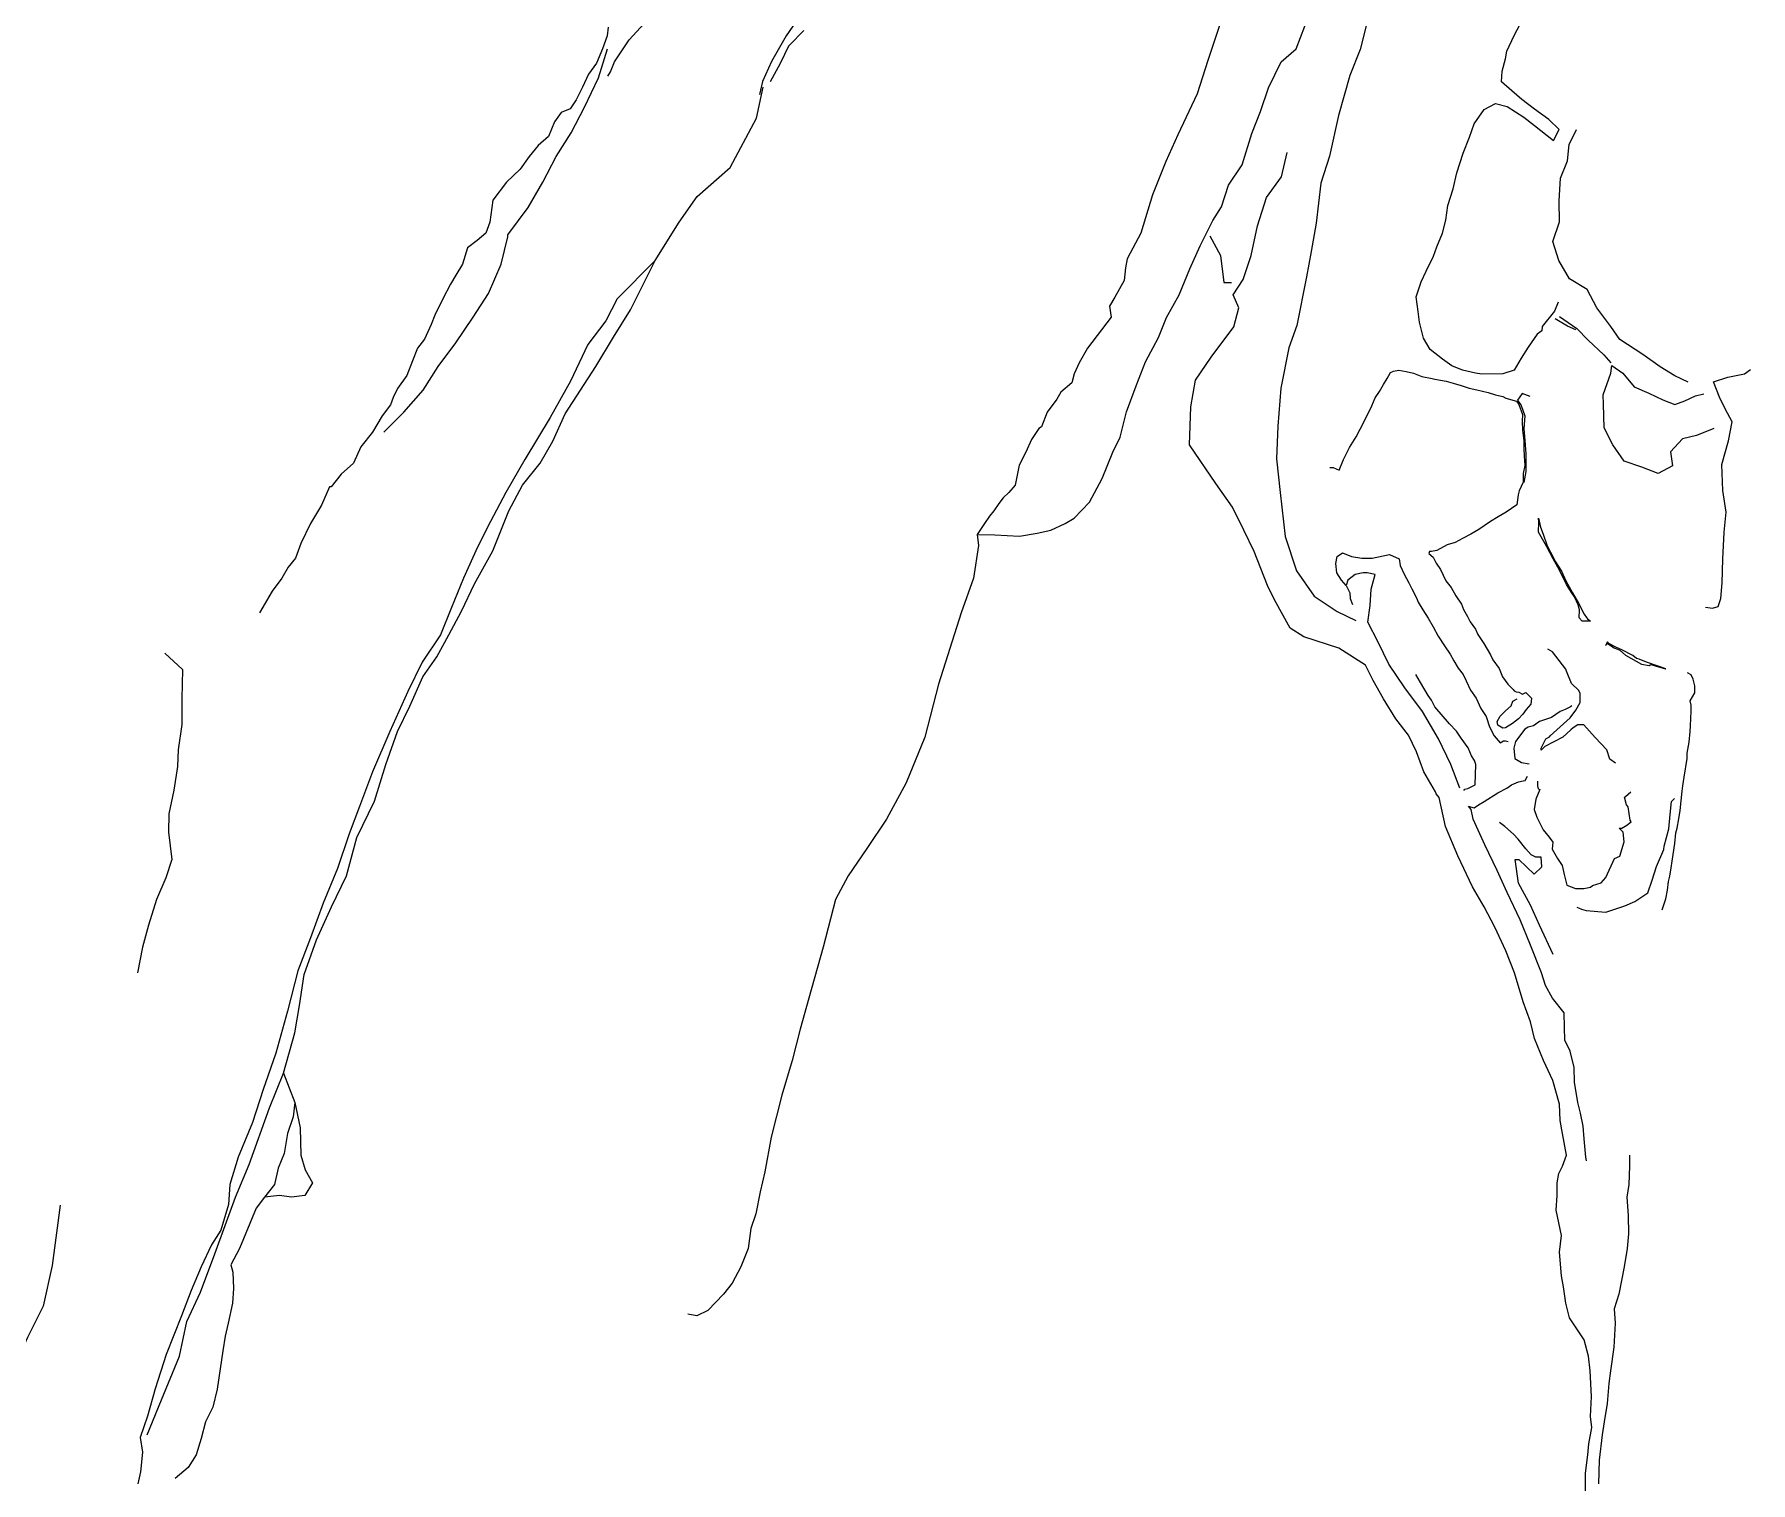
# Model space of a CAD drawing. Extents: x 683321 to 688873, y 7661944 to 7668387.
# Drawn here: x 685874.5 to 686344.2, y 7664236.9 to 7664633.4 of the extents above; entities that cross this region are included whole.
import ezdxf

# ---------------------------------------------------------------- set-up
doc = ezdxf.new("R2010")
doc.units = 0
doc.header["$MEASUREMENT"] = 0
doc.layers.add('01 CRESTA_Line', color=3, linetype='Continuous', lineweight=20)

msp = doc.modelspace()

# ---------------------------------------------------------------- linework, layer by layer
at = {"layer": '01 CRESTA_Line'}
for points in [[(686031.5, 7664635.43, 4053.81), (686031.25, 7664633, 4054.83), (686030, 7664629.5, 4055.6), (686028.31, 7664625.5, 4056.62), (686026.19, 7664622.5, 4058.14), (686024.56, 7664619, 4058.81), (686022.75, 7664615.5, 4059.34), (686021.12, 7664613, 4059.75), (686018.69, 7664612, 4061.16), (686016.87, 7664609.5, 4062.7), (686015.19, 7664605.5, 4062.67), (686012.37, 7664603, 4063.81), (686009.88, 7664600, 4065.25), (686007.44, 7664596.5, 4067.61), (686003.69, 7664593, 4069.02), (686000, 7664588, 4070.62), (685999.12, 7664582, 4068.89), (685998.06, 7664579, 4069.59), (685995.69, 7664577, 4069.97), (685993.06, 7664575, 4070.7), (685991.63, 7664570.5, 4069.84), (685989.88, 7664567.5, 4069.67), (685988.38, 7664565, 4069.76), (685986.25, 7664561, 4070.5), (685984.06, 7664556.5, 4070.48), (685983.12, 7664554, 4069.93), (685981.31, 7664550, 4070.83), (685979.38, 7664547.5, 4070.31), (685978, 7664544, 4069.88), (685976.44, 7664540, 4069.11), (685973.87, 7664536.5, 4069.91), (685972.69, 7664534, 4069.03), (685971.94, 7664532, 4067.08), (685969.69, 7664529, 4066.06), (685967, 7664524.5, 4066.33), (685963.88, 7664520.5, 4066.68), (685961.88, 7664516, 4066.28), (685958.44, 7664513, 4067.36), (685955.69, 7664509.5, 4066.68), (685955.31, 7664509.5, 4066.02), (685953.12, 7664504.5, 4065.61), (685950.06, 7664499.5, 4065.62), (685947.44, 7664494, 4065.17), (685945.94, 7664490, 4065.01), (685944, 7664487.5, 4067.39), (685942.25, 7664484.5, 4067.58), (685939.56, 7664481, 4067.25), (685936.12, 7664475, 4065.63)], [(686031.41, 7664621.94, 4053.87), (686032.16, 7664623.14, 4053.78), (686033.31, 7664625.86, 4053.66), (686037.27, 7664631.95, 4053.29), (686041.42, 7664636.41, 4053)], [(686199.06, 7664636.41, 3997.29), (686195.68, 7664626.26, 3997.29), (686192.75, 7664617.14, 3996.2), (686187.44, 7664605.92, 3995.47), (686184.14, 7664598.65, 3995.36), (686180.5, 7664589.5, 3994.43), (686177.31, 7664579, 3994.62), (686174.44, 7664573.5, 3995.12), (686173.56, 7664572, 3995.25), (686173.12, 7664569.5, 3994.8), (686172.75, 7664566, 3994.11), (686170.19, 7664561.5, 3993.94), (686168.75, 7664559, 3993.72), (686169.25, 7664556, 3993.39), (686162.69, 7664547.5, 3994.34), (686160.44, 7664543.5, 3994.64), (686159.12, 7664540.5, 3994.5), (686158.44, 7664538, 3994.34), (686155.44, 7664535.5, 3995.32), (686154.31, 7664533.5, 3995.31), (686151.69, 7664530, 3994.06), (686150.12, 7664526, 3994.17), (686149.44, 7664525.5, 3995.11), (686147.38, 7664522.5, 3994.98), (686145.88, 7664519, 3995.06), (686144, 7664515.5, 3994.68), (686142.94, 7664510, 3994.35), (686141.19, 7664508, 3994.34), (686139.69, 7664506.5, 3994.38), (686138.44, 7664505, 3994.41), (686137.13, 7664503, 3994.46), (686135.94, 7664501.5, 3994.36), (686134.56, 7664499.5, 3994.49), (686132.56, 7664496.5, 3994.4), (686132.94, 7664493.5, 3994.36), (686131.5, 7664484.5, 3993.67), (686128.13, 7664475, 3992.65), (686121.94, 7664455.5, 3992.52), (686118.19, 7664441, 3992.08), (686113.06, 7664428.5, 3992.38), (686107.69, 7664418.5, 3992.48), (686102.31, 7664410.5, 3992.6), (686097.19, 7664403, 3992.92), (686093.75, 7664396.5, 3993.03), (686090.38, 7664383.5, 3992.89), (686086.44, 7664369.5, 3992.58), (686084.06, 7664361, 3993.53), (686081.87, 7664352.5, 3992.91), (686079.12, 7664343, 3993.36), (686076.19, 7664331.5, 3993.02), (686074.38, 7664322, 3993.04), (686073.12, 7664316.5, 3992.53), (686071.94, 7664310.5, 3992.3), (686070.62, 7664306.5, 3992.89), (686069.88, 7664301, 3992.29), (686067.88, 7664296, 3992.86), (686065.5, 7664291.5, 3992.38), (686063.12, 7664288.5, 3993.09), (686058.81, 7664284, 3992.66), (686055.81, 7664282.5, 3992.77), (686053.31, 7664283, 3991.52)], [(686084.69, 7664639.5, 4053.16), (686080.25, 7664633, 4053.72), (686076.25, 7664626, 4054.1), (686073.75, 7664620.5, 4054.12), (686073, 7664617, 4054.65)], [(686132.56, 7664496.5, 3994.4), (686137.41, 7664496.43, 3992.22), (686144.14, 7664496.04, 3989.38), (686148.95, 7664496.81, 3987.08), (686152.68, 7664497.7, 3985.17), (686156.62, 7664499.49, 3984.46), (686159.08, 7664500.94, 3983.4), (686163.31, 7664505.37, 3982.18), (686166.76, 7664511.86, 3982.1), (686169.63, 7664518.99, 3982.94), (686171.64, 7664523.12, 3982.76), (686173.39, 7664530.06, 3983.26), (686176.06, 7664537.23, 3984.25), (686178.65, 7664543.75, 3984.61), (686182.19, 7664550.45, 3983.42), (686184.39, 7664555.88, 3983.57), (686187.87, 7664562.07, 3983.41), (686190.74, 7664569.21, 3983.4), (686193.61, 7664575.56, 3983.03), (686197.03, 7664582.44, 3983.23), (686199.45, 7664586.17, 3982.96), (686201.35, 7664592.1, 3983.38), (686205.09, 7664597.66, 3982.98), (686207.74, 7664606.3, 3983.34), (686210.12, 7664612.32, 3983.76), (686212.31, 7664618.77, 3984.29), (686215.78, 7664625.93, 3984.75), (686219.82, 7664629.49, 3984.21), (686223.4, 7664638.75, 3984.3)], [(686239.68, 7664638.33, 3974.38), (686237.38, 7664629.32, 3973.47), (686234.53, 7664622.15, 3971.98), (686231.44, 7664611.24, 3970.37), (686229.01, 7664600.07, 3968.73), (686226.61, 7664592.66, 3967.35), (686225.32, 7664581.69, 3965.17), (686223.93, 7664573.96, 3963.75), (686222.72, 7664566.99, 3962.51), (686220.03, 7664553.75, 3960.17), (686217.82, 7664547.58, 3958.7), (686215.62, 7664536.51, 3956.54), (686214.85, 7664526.1, 3954.23), (686214.47, 7664517.21, 3952.01), (686215.46, 7664507.98, 3949.7), (686216.86, 7664495.94, 3946.63), (686219.94, 7664486.55, 3944.14), (686224.74, 7664479.57, 3942.44), (686231.06, 7664475.44, 3941.38), (686236.19, 7664472.89, 3940.12)], [(686291.52, 7664560.09, 3942.85), (686290.53, 7664557.62, 3942.3), (686287.2, 7664553.45, 3942.49), (686287.05, 7664552.22, 3942.66), (686285.84, 7664551.34, 3942.62), (686283.32, 7664547.8, 3942.57), (686281.39, 7664544.78, 3942.34), (686279.48, 7664541.46, 3942.87), (686276.39, 7664540.44, 3943.48), (686270.68, 7664540.38, 3943.34), (686268.97, 7664540.62, 3943.36), (686265.35, 7664541.52, 3943.26), (686262.47, 7664542.67, 3943.26), (686259.89, 7664544.49, 3943.2), (686256.49, 7664547.12, 3943.29), (686254.74, 7664550.21, 3943.33), (686253.56, 7664554.65, 3943.56), (686253.2, 7664557.58, 3944.11), (686252.7, 7664561.6, 3944.33), (686254.04, 7664565.66, 3944.8), (686255.47, 7664568.63, 3944.93), (686257.45, 7664572.67, 3945.24), (686258.37, 7664575.27, 3945.35), (686259.86, 7664578.97, 3945.68), (686260.81, 7664582.59, 3946.35), (686261.36, 7664586.57, 3947.09), (686262.85, 7664591.11, 3947.44), (686263.84, 7664595.54, 3947.51), (686265.51, 7664600.91, 3947.53), (686267.27, 7664605.3, 3947.89), (686268.57, 7664608.95, 3948.11), (686271.26, 7664612.84, 3948.12), (686274.41, 7664614.5, 3947.98), (686277.58, 7664613.63, 3947.51), (686282.13, 7664610.75, 3947.18), (686285.05, 7664608.46, 3947.03), (686290.27, 7664604.37, 3947.19), (686291.79, 7664607.42, 3947.35), (686289.04, 7664610.07, 3947.26), (686285.06, 7664612.9, 3947.21), (686281.62, 7664615.57, 3947.34), (686278.91, 7664617.92, 3947.62), (686276.03, 7664620.43, 3948.05), (686276.25, 7664623.33, 3948.2), (686277.11, 7664626.74, 3948.29), (686277.49, 7664628.79, 3948.29), (686279.52, 7664633.07, 3948.27), (686281.11, 7664636.2, 3948.42)], [(686075.94, 7664620.5, 4054.25), (686078.69, 7664625.5, 4054.07), (686081.06, 7664630.5, 4053.86), (686081.13, 7664630.5, 4053.79), (686085.12, 7664634.5, 4053.28)], [(685970.12, 7664524.5, 4062.18), (685975.63, 7664530, 4061.68), (685980.88, 7664536, 4060.84), (685985.06, 7664542.5, 4060.13), (685989.88, 7664549, 4059.7), (685994.62, 7664556, 4059.62), (685998.81, 7664562.5, 4058.72), (686002.25, 7664570.5, 4057.72), (686004.12, 7664578, 4055.76), (686004.12, 7664578.5, 4055.63), (686009.69, 7664586, 4056.83), (686013.69, 7664593, 4055.82), (686017.31, 7664600, 4055.41), (686021.44, 7664606.5, 4055.84), (686025.06, 7664613.5, 4055.81), (686028.94, 7664621.5, 4054.06), (686031.38, 7664629.5, 4052.14)], [(685942.69, 7664349, 4072.71), (685945.81, 7664360, 4071.73), (685947.06, 7664367.5, 4071.23), (685948.31, 7664376, 4070.7), (685951.69, 7664385.5, 4070.09), (685955.81, 7664394.5, 4069.53), (685959.94, 7664403, 4069.36), (685962.75, 7664413.5, 4068.52), (685967.62, 7664423.5, 4067.83), (685970.69, 7664433.5, 4066.95), (685973.87, 7664442.5, 4066.55), (685977.25, 7664449.5, 4066.28), (685980.81, 7664457.5, 4065.73), (685984.69, 7664463, 4065.2), (685987.94, 7664469, 4065.1), (685991.44, 7664475.5, 4064.67), (685994.94, 7664483, 4063.63), (685999.94, 7664492, 4062.74), (686004.37, 7664503, 4062.09), (686008.12, 7664510, 4061.89), (686012.94, 7664516, 4061.55), (686016.38, 7664522, 4061.25), (686019.75, 7664529.5, 4060.84), (686028.19, 7664542.5, 4059.54), (686033, 7664550.5, 4058.56), (686037.62, 7664558, 4058.1), (686044.44, 7664571.5, 4058.78), (686051, 7664582, 4058.39), (686055.88, 7664589, 4057.46), (686064.94, 7664597, 4056.91), (686072.12, 7664610.5, 4056.35), (686074, 7664619, 4053.69)], [(686327.1, 7664538.18, 3943.72), (686323.5, 7664539.91, 3943.73), (686319.46, 7664542.39, 3944.12), (686314.72, 7664545.78, 3944.19), (686308.4, 7664549.83, 3945.13), (686305.94, 7664553.44, 3946.21), (686302.15, 7664558.52, 3948.44), (686299.5, 7664563.57, 3950.24), (686294.62, 7664566.48, 3950.21), (686291.73, 7664571.52, 3949.95), (686290.11, 7664576.67, 3950.68), (686291.94, 7664582.13, 3951.29), (686291.83, 7664587.87, 3951.59), (686292.19, 7664594.03, 3951.35), (686294.1, 7664598.79, 3951.7), (686294.55, 7664603.3, 3950.83), (686296.59, 7664607.36, 3950.56)], [(686299.06, 7664234.5, 3929.95), (686299.06, 7664239.5, 3929.93), (686299.69, 7664244.5, 3929.92), (686299.94, 7664247.5, 3930.2), (686300.75, 7664252, 3930.52), (686300.38, 7664255, 3931.49), (686300.69, 7664260.5, 3931.9), (686300.31, 7664267.5, 3932.66), (686299.88, 7664271.5, 3933.08), (686298.69, 7664276, 3932.96), (686294.69, 7664282, 3933.36), (686293.69, 7664286, 3933.17), (686293, 7664290.5, 3931.77), (686292.5, 7664293.5, 3931.83), (686291.94, 7664300, 3932.24), (686292.5, 7664304.5, 3932.04), (686291, 7664311.5, 3931.38), (686291.25, 7664315.5, 3931.47), (686291.25, 7664319, 3931.94), (686291.75, 7664321.5, 3931.42), (686292.75, 7664323.5, 3931.2), (686293.88, 7664326.5, 3930.74), (686292.75, 7664332.5, 3931.03), (686292.13, 7664336, 3931.49), (686291.88, 7664340.5, 3931.55), (686290.12, 7664347, 3931.43), (686287.56, 7664352.5, 3932.11), (686285.12, 7664358.5, 3933.84), (686283.94, 7664363, 3934.27), (686281.94, 7664368.5, 3934.26), (686279.56, 7664376.5, 3936.44), (686277.19, 7664382.5, 3936.43), (686274.25, 7664389, 3936.27), (686271.31, 7664394.5, 3936.41), (686268.12, 7664400, 3935.97), (686264.06, 7664408.5, 3936.95), (686260.69, 7664416.5, 3937.6), (686259, 7664424.5, 3937.7), (686258.19, 7664425.5, 3937.66), (686258, 7664426, 3937.78), (686254.81, 7664431.5, 3937.56), (686252.75, 7664437, 3937.78), (686250.56, 7664441.5, 3938.17), (686247.12, 7664446, 3938.8), (686243.75, 7664451.5, 3939.14), (686240.94, 7664456.5, 3939.61), (686238.83, 7664460.72, 3939.92), (686231.49, 7664465.33, 3942.23), (686221.97, 7664468.49, 3946.15), (686218.2, 7664470.84, 3946.17), (686213.91, 7664478.63, 3947.47), (686212.03, 7664482.52, 3948.02), (686208.38, 7664491.87, 3949.8), (686205.51, 7664497.65, 3951.61), (686202.46, 7664503.93, 3954.53), (686197.84, 7664510.42, 3959.76), (686190.61, 7664521.03, 3968.65), (686191.06, 7664531.44, 3981.75), (686192.29, 7664538.77, 3981.75), (686196.61, 7664545.02, 3972.38), (686202.75, 7664553.35, 3970.26), (686204.11, 7664558.59, 3970.92), (686202.6, 7664562.15, 3973.79), (686205.31, 7664566.28, 3973.35), (686207.52, 7664572.86, 3973.91), (686209.26, 7664580.96, 3974.49), (686211.7, 7664588.76, 3974.8), (686215.79, 7664594.39, 3974.68), (686217.35, 7664601.11, 3975.03)], [(686196.25, 7664578.23, 3982.69), (686199.1, 7664572.88, 3979.27), (686200.05, 7664565.48, 3976.08), (686202.16, 7664565.47, 3974.1)], [(686044.44, 7664571.5, 4058.78), (686034, 7664561, 4058.33)], [(686034, 7664561, 4058.33), (686030.94, 7664555, 4058.76), (686026, 7664548.5, 4059.3), (686021.19, 7664538.5, 4060.28), (686015.69, 7664528.5, 4061.12), (686008.75, 7664517, 4061.81), (686003.56, 7664508, 4062.26), (685999.31, 7664500, 4062.91), (685995.75, 7664493, 4063.44), (685991.94, 7664484.5, 4064.02), (685988.69, 7664476.5, 4064.74), (685985.62, 7664469, 4065.22), (685980.62, 7664461.5, 4065.46), (685976.69, 7664453.5, 4066.16), (685971.81, 7664442.5, 4066.81), (685967.06, 7664431.5, 4067.51), (685963.44, 7664422, 4068.23), (685960.62, 7664414.5, 4068.73), (685957.44, 7664405, 4069.24), (685953.5, 7664395.5, 4069.92), (685950.06, 7664386, 4070.39), (685946.62, 7664377, 4070.94), (685943.81, 7664366, 4071.64), (685940.63, 7664354.5, 4072.33), (685937.13, 7664344.5, 4073.12), (685934.19, 7664335.5, 4073.7), (685930.25, 7664326, 4074.05), (685928, 7664318.5, 4074.37), (685927.62, 7664313, 4074.72), (685925.56, 7664306, 4075.54), (685923, 7664302, 4075.51), (685920.13, 7664296, 4075.5), (685917.38, 7664289.5, 4075.61), (685914.81, 7664282.5, 4075.81), (685910.56, 7664272, 4076.22), (685907.52, 7664262.56, 4076.33), (685905.48, 7664255.07, 4076.87), (685903.43, 7664249.27, 4076.74), (685904.09, 7664245.21, 4077.39), (685903.57, 7664239.84, 4077.43), (685902.83, 7664236.59, 4077.14)], [(686296.43, 7664552.56, 3943.21), (686294.09, 7664553.49, 3943.04), (686290.7, 7664555.55, 3943.02)], [(686291.89, 7664556.13, 3943.19), (686296.67, 7664552.9, 3943.32), (686299.73, 7664549.69, 3943.77), (686304.04, 7664545.67, 3944.17), (686305.93, 7664543.51, 3944.32)], [(686229.07, 7664514.86, 3942.51), (686230, 7664514.84, 3942.46), (686231.65, 7664514.14, 3942.4), (686232.84, 7664517.03, 3942.74), (686234.45, 7664520.28, 3943.03), (686236.29, 7664523.22, 3943.24), (686237.35, 7664525.32, 3943.01), (686239.1, 7664528.66, 3943.16), (686240.59, 7664531.69, 3943.19), (686241.51, 7664533.87, 3943.21), (686242.65, 7664535.61, 3943.06), (686243.78, 7664537.57, 3943.19), (686244.73, 7664539.16, 3943.19), (686245.64, 7664540.88, 3943.28), (686246.49, 7664541.25, 3943.17), (686247.99, 7664541.48, 3943.37), (686249.95, 7664541.13, 3943.18), (686251.97, 7664540.63, 3943.11), (686254.22, 7664539.79, 3943.1), (686257.03, 7664539.23, 3943.29), (686257.83, 7664539.04, 3943), (686260.94, 7664538.44, 3943.35), (686262.86, 7664537.88, 3943.48), (686265.02, 7664537.3, 3943.39), (686267.16, 7664536.56, 3943.36), (686269.27, 7664536.11, 3943.41), (686272.41, 7664535.4, 3943.48), (686274.38, 7664534.7, 3943.51), (686276.41, 7664534.26, 3943.51), (686277.27, 7664533.83, 3943.28), (686280.12, 7664533.02, 3943.29), (686280.77, 7664532.08, 3943.25), (686281.81, 7664529.35, 3943.04), (686281.67, 7664527.52, 3942.95), (686281.81, 7664525.04, 3942.65), (686282.18, 7664522.17, 3942.57), (686282.17, 7664520.01, 3942.54), (686282.29, 7664517.92, 3942.46), (686282.43, 7664515.35, 3941.99), (686282.01, 7664513.16, 3942.18), (686281.95, 7664510.77, 3942), (686280.84, 7664508.48, 3941.46), (686280.6, 7664507.33, 3941.6), (686280.23, 7664504.61, 3941.24), (686277.33, 7664502.59, 3941.27), (686275.16, 7664501.32, 3941.18), (686273.01, 7664500.02, 3940.99), (686269.88, 7664497.89, 3940.94), (686267.69, 7664496.61, 3941.01), (686265.4, 7664495.35, 3941.08), (686263.35, 7664494.27, 3941.01), (686261.2, 7664493.62, 3940.97), (686258.37, 7664492.12, 3941.12), (686256.85, 7664491.87, 3941.11), (686256.33, 7664491.82, 3941.19), (686256.15, 7664491.24, 3941.05), (686257.3, 7664490.28, 3941.15), (686258.21, 7664488.64, 3941.16), (686259.33, 7664486.91, 3941.05), (686260.79, 7664483.76, 3941.11), (686262.3, 7664481.99, 3940.95), (686263.51, 7664479.66, 3940.47), (686265.11, 7664477.39, 3940.03), (686265.62, 7664475.96, 3939.51), (686266.74, 7664474.03, 3939.08), (686267.45, 7664472.57, 3938.48), (686268.93, 7664470.57, 3938.14), (686269.56, 7664469.13, 3937.69), (686271.22, 7664466.61, 3936.92), (686273.02, 7664463.53, 3936.01), (686273.71, 7664462.14, 3935.76), (686275.37, 7664459.76, 3935.04), (686276.34, 7664457.55, 3934.54), (686277.74, 7664455.52, 3934.11), (686279.22, 7664454.01, 3933.75), (686279.47, 7664453.71, 3933.64), (686280.02, 7664453.43, 3933.24), (686280.77, 7664453.35, 3932.9), (686281.82, 7664452.8, 3932.33), (686282.67, 7664453.24, 3932.16), (686284.23, 7664451.63, 3932.08), (686284.09, 7664450.05, 3931.8), (686282.77, 7664448.58, 3931.76), (686281.87, 7664447.26, 3931.6), (686280.66, 7664445.98, 3931.42), (686279.06, 7664444.77, 3931.63), (686277.18, 7664443.59, 3932.01), (686276.41, 7664443.43, 3932.27), (686275.08, 7664444.28, 3932.49), (686274.88, 7664445.29, 3932.46), (686275.66, 7664446.74, 3931.91), (686277.11, 7664448.21, 3931.62), (686278.69, 7664449.57, 3931.74), (686279.12, 7664450.83, 3931.88), (686280.34, 7664451.48, 3931.99)], [(686334.14, 7664525.47, 3944.97), (686329.45, 7664523.57, 3943.71), (686325.57, 7664522.7, 3944.31), (686322.33, 7664519.08, 3944.33), (686322.83, 7664515.28, 3943.51), (686318.91, 7664513.15, 3943.37), (686314.41, 7664514.88, 3943.23), (686309.6, 7664516.53, 3943.1), (686306.52, 7664520.99, 3943.24), (686304.17, 7664525.73, 3943.47), (686303.97, 7664532.13, 3944.16), (686303.89, 7664534.73, 3944.43), (686305.99, 7664540.62, 3944.48), (686306.28, 7664542.77, 3944.32), (686309.3, 7664540.66, 3945.01), (686312.33, 7664536.91, 3944.8), (686316.33, 7664535.14, 3944.9), (686320.21, 7664533.32, 3944.79), (686323.46, 7664532.05, 3944.5), (686326.24, 7664533.08, 3944.29), (686329.16, 7664534.44, 3945.13), (686331.39, 7664534.98, 3945.5)], [(686331.92, 7664476.55, 3942.59), (686333.83, 7664476.3, 3943.11), (686335.31, 7664476.73, 3943.41), (686336.05, 7664478.92, 3943.85), (686336.44, 7664483.25, 3944.77), (686336.61, 7664489.76, 3945.24), (686336.95, 7664497.14, 3945.86), (686337.56, 7664502.62, 3946.12), (686336.66, 7664508.51, 3946.57), (686336.38, 7664515.62, 3946.53), (686338.2, 7664522.15, 3947.63), (686339.14, 7664527.29, 3947.94), (686337.22, 7664530.9, 3947.97), (686335.7, 7664534.11, 3947.72), (686334.09, 7664538.32, 3947.3), (686338.02, 7664539.58, 3947.64), (686342.56, 7664540.5, 3948.28), (686344.24, 7664541.64, 3948.4)], [(686283.91, 7664534.27, 3942.54), (686281.67, 7664535.11, 3942.93), (686280.45, 7664533.26, 3943.51), (686281.4, 7664531.79, 3943.42), (686282.44, 7664528.98, 3943.11), (686282.16, 7664525.39, 3942.77), (686282.42, 7664522.23, 3942.68), (686282.7, 7664518.56, 3942.43), (686282.67, 7664513.69, 3942.25), (686282.2, 7664510.72, 3941.84)], [(686264.62, 7664427, 3937.04), (686262.19, 7664433.5, 3937.17), (686258.81, 7664440.5, 3937.97), (686254.38, 7664448, 3938.19), (686249.63, 7664454.5, 3938.65), (686245.25, 7664461, 3938.97), (686242.31, 7664467, 3939.15), (686239.5, 7664472.5, 3939.25), (686240.06, 7664477, 3939.69), (686240.38, 7664481.5, 3939.95), (686241.44, 7664485.5, 3940.39), (686239.31, 7664486, 3940.7), (686238.19, 7664486, 3940.51), (686236, 7664485.5, 3940.7), (686234, 7664484, 3940.69), (686233.56, 7664482.5, 3940.72), (686232.25, 7664484, 3940.82), (686230.94, 7664486, 3940.88), (686230.69, 7664488.5, 3940.92), (686231.06, 7664490.5, 3940.84), (686232.56, 7664491.5, 3940.73), (686235, 7664490.5, 3940.76), (686237.81, 7664490, 3940.71), (686240.69, 7664490, 3940.86), (686245.38, 7664491, 3940.59), (686248.01, 7664489.8, 3941.07), (686248.31, 7664488, 3941.14), (686249.45, 7664485.6, 3941.13), (686250.64, 7664483.24, 3941.12), (686251.49, 7664481.6, 3941.07), (686252.76, 7664479.1, 3941.09), (686253.27, 7664477.97, 3940.99), (686254.5, 7664475.82, 3940.37), (686255.96, 7664473.61, 3939.78), (686257.38, 7664471.22, 3939.2), (686258.75, 7664468.67, 3938.74), (686260.41, 7664465.97, 3938.17), (686261.96, 7664463.7, 3937.64), (686262.97, 7664461.89, 3937.08), (686264.2, 7664459.91, 3936.55), (686265.54, 7664458.14, 3936.08), (686266.37, 7664456.4, 3935.56), (686267.59, 7664453.87, 3934.97), (686269.11, 7664451.64, 3934.5), (686270.35, 7664448.88, 3934.11), (686271.88, 7664446.61, 3933.81), (686272.73, 7664443.78, 3933.54), (686274.01, 7664441.33, 3933.76), (686275.64, 7664439.45, 3933.9), (686276.61, 7664440, 3934.06), (686277.15, 7664439.97, 3934.02), (686277.87, 7664439.79, 3933.91)], [(686233.56, 7664482.5, 3940.72), (686234.5, 7664480.5, 3939.98), (686234.62, 7664479, 3939.41), (686235.23, 7664477.36, 3938.93)], [(685910.25, 7664464, 4072), (685915, 7664459.5, 4072.9), (685914.88, 7664451.5, 4071.75), (685914.88, 7664444.5, 4071.57), (685913.88, 7664437.5, 4071.5), (685913.69, 7664433, 4071.4), (685912.69, 7664426.5, 4071.45), (685911.31, 7664420, 4072.08), (685911.25, 7664415, 4071.58), (685912.12, 7664407.5, 4071.77), (685910.44, 7664402.5, 4072.35), (685907.94, 7664396.5, 4072.71), (685905.69, 7664389.5, 4072.74), (685904.12, 7664383.5, 4072.77), (685902.69, 7664376.5, 4072.53)], [(686307.26, 7664433.91, 3932.43), (686305.72, 7664434.93, 3932.19), (686304.83, 7664437.55, 3932.49), (686301.68, 7664440.86, 3932.84), (686298.57, 7664444.33, 3934.03), (686296.94, 7664444.36, 3934), (686295.69, 7664443.58, 3933.68), (686295.06, 7664443.02, 3934.03), (686292.81, 7664440.96, 3934.07), (686287.95, 7664438.46, 3933.79), (686286.9, 7664437.41, 3933.94), (686286.94, 7664437.98, 3933.94), (686288.15, 7664440.56, 3933.98), (686289.16, 7664441.1, 3933.85), (686289.38, 7664441.34, 3934.08), (686294.87, 7664446.32, 3933.97), (686296.35, 7664448.39, 3934.25), (686297.54, 7664450.47, 3934.26), (686297.58, 7664452.96, 3934.65), (686297.23, 7664453.77, 3934.74), (686295.2, 7664455.71, 3935.16), (686293.83, 7664459.06, 3935.24), (686293.68, 7664459.64, 3935.63), (686290.02, 7664464.31, 3935.44), (686288.77, 7664465.1, 3935.58)], [(686265.75, 7664426.35, 3936.97), (686266.03, 7664426.76, 3936.96), (686266.82, 7664426.92, 3936.79), (686268.82, 7664427.94, 3936.72), (686269.03, 7664433.5, 3937.22), (686268.62, 7664434.62, 3936.96), (686267.79, 7664435.86, 3937.27), (686266.91, 7664438.09, 3937.71), (686265.03, 7664440.7, 3937.93), (686263.72, 7664442.61, 3937.98), (686261.81, 7664444.62, 3938.18), (686257.84, 7664449.27, 3938.08), (686256.93, 7664451.1, 3938.12), (686255.95, 7664452.38, 3938.22), (686253.89, 7664455.93, 3938.88), (686252.6, 7664458.13, 3939.09)], [(686320.04, 7664393.7, 3938.57), (686321, 7664396.72, 3939.04), (686321.45, 7664399.07, 3939.21), (686321.75, 7664401.49, 3939.54), (686322.11, 7664402.97, 3939.37), (686322.48, 7664405.17, 3939.5), (686322.72, 7664407.02, 3939.76), (686323.46, 7664411.84, 3940.04), (686323.76, 7664414.79, 3940.38), (686324.15, 7664416.08, 3940.25), (686324.58, 7664418.59, 3940.29), (686324.99, 7664420.93, 3940.34), (686325.5, 7664426.16, 3940.82), (686325.7, 7664427.64, 3940.91), (686326.07, 7664430, 3941.08), (686326.83, 7664435.11, 3941.34), (686326.9, 7664436.57, 3941.58), (686327.38, 7664439.64, 3941.87), (686327.66, 7664442.57, 3942.09), (686327.75, 7664444.08, 3941.93), (686327.92, 7664448.15, 3942.07), (686327.95, 7664449.76, 3942.41), (686327.69, 7664450.95, 3942.41), (686328.93, 7664453.13, 3942.47), (686328.93, 7664455.05, 3942.37), (686328.53, 7664456.88, 3942.28), (686327.94, 7664458.03, 3942.57), (686326.93, 7664458.59, 3942.39)], [(686295.26, 7664449.58, 3933.56), (686294.96, 7664449.3, 3933.85), (686293.44, 7664448.52, 3933.81), (686292.14, 7664448, 3933.78), (686290.9, 7664447.17, 3933.75), (686289.71, 7664446.33, 3933.71), (686288.4, 7664445.92, 3933.69), (686286.47, 7664445.26, 3933.73), (686284.84, 7664444.11, 3933.8), (686283.32, 7664443.74, 3933.43), (686282.45, 7664443.16, 3933.73), (686279.85, 7664439.8, 3933.84), (686279.4, 7664437.96, 3934.81), (686279.67, 7664435.18, 3934.42), (686281.55, 7664434.03, 3934.4), (686283.65, 7664433.72, 3933.66)], [(686299.31, 7664325, 3930.64), (686299.12, 7664326, 3931.02), (686298.69, 7664331, 3931.23), (686298.38, 7664334.5, 3931.77), (686297.69, 7664338, 3931.56), (686296.94, 7664341, 3931.29), (686296, 7664346.5, 3931.4), (686295.94, 7664350.5, 3932.24), (686294.81, 7664355, 3933.09), (686293.38, 7664358, 3932.76), (686293.31, 7664361.5, 3933.3), (686293.19, 7664365.5, 3933.94), (686290, 7664369.5, 3933.9), (686288.06, 7664373, 3934.93), (686287, 7664376.5, 3935.49), (686283.94, 7664384, 3935.92), (686281.12, 7664391, 3936.11), (686277.62, 7664398.5, 3936.05), (686274.88, 7664404.5, 3936.19), (686271.5, 7664411.5, 3935.94), (686268.25, 7664418.5, 3936.26), (686267.71, 7664421.17, 3936.44), (686267.02, 7664422.08, 3936.59), (686267.58, 7664421.88, 3936.71), (686268.53, 7664421.64, 3936.39), (686269.76, 7664422.47, 3936.63), (686271.29, 7664423.42, 3936.71), (686275.07, 7664425.73, 3935.41), (686277.47, 7664427.05, 3935.06), (686278.77, 7664427.97, 3934.71), (686280.66, 7664428.73, 3934.5), (686281.96, 7664429.07, 3934.08), (686282.51, 7664429.14, 3934.43), (686283.17, 7664430.27, 3933.93)], [(686285.94, 7664428.9, 3933.57), (686285.93, 7664427.64, 3933.52), (686286.12, 7664426.86, 3933.26), (686286.56, 7664426.63, 3933.52), (686285.42, 7664424.01, 3933.76), (686285.03, 7664421.14, 3934.31), (686285.71, 7664419.04, 3934.74), (686287.44, 7664415.63, 3935.16), (686289.06, 7664413.6, 3935.35), (686290.1, 7664412.21, 3935.66), (686289.96, 7664411.33, 3935.41), (686289.94, 7664410.33, 3935.54), (686291.41, 7664407.73, 3935.67), (686292.64, 7664405.85, 3935.58), (686293.18, 7664403.36, 3935.52), (686293.92, 7664400.49, 3935.54), (686296.29, 7664399.59, 3935.75), (686298.61, 7664399.52, 3935.78), (686300.41, 7664399.95, 3935.76), (686300.91, 7664400.37, 3935.69), (686303.28, 7664401.1, 3935.53), (686304.6, 7664402.6, 3934.97), (686307.01, 7664407.75, 3934.46), (686308.42, 7664408.4, 3934.63), (686309.66, 7664412.32, 3934.42), (686309.37, 7664414.98, 3934.6), (686308.29, 7664416.07, 3934.67), (686308.98, 7664416.07, 3934.77), (686310.36, 7664416.93, 3934.68), (686311.51, 7664417.78, 3934.41), (686311.29, 7664418.3, 3934.66), (686310.76, 7664421.89, 3934.51), (686310.25, 7664422.5, 3934.68), (686309.69, 7664424.53, 3934.79), (686310.03, 7664424.77, 3935.01), (686311.45, 7664426, 3934.57)], [(686296.63, 7664394.47, 3936.16), (686297.16, 7664394.27, 3936.24), (686297.98, 7664393.88, 3936.12), (686299.25, 7664393.49, 3936.5), (686304.57, 7664393.08, 3936.82), (686309.82, 7664394.84, 3937.76), (686312.52, 7664395.99, 3938.19), (686316.14, 7664398.35, 3938.68), (686317.27, 7664401.88, 3938.71), (686318.47, 7664405.57, 3938.86), (686320.45, 7664410.24, 3939.05), (686320.57, 7664411.15, 3939.37), (686321.85, 7664415.89, 3939.77), (686322.18, 7664419.84, 3939.97), (686322.58, 7664423.36, 3939.92), (686323.4, 7664424.23, 3940.13)], [(686290.19, 7664381.5, 3935.79), (686286.44, 7664389.5, 3935.98), (686284, 7664395, 3936.16), (686280.69, 7664401, 3936.06), (686279.75, 7664407.5, 3935.99), (686280.75, 7664407.5, 3935.96), (686285, 7664403.5, 3935.55), (686287.06, 7664405.5, 3935.61), (686286.86, 7664408.1, 3935.72), (686285.44, 7664408.1, 3935.91), (686284.18, 7664408.74, 3935.68), (686282.75, 7664410.46, 3936.13), (686280.64, 7664413.05, 3936.3), (686279.34, 7664414.39, 3936.15), (686276.97, 7664416.55, 3936.29), (686275.47, 7664417.65, 3936.06)], [(685905.38, 7664250, 4076.7), (685909.25, 7664259.5, 4076.43), (685914.19, 7664271.5, 4075.86), (685916.25, 7664281, 4075.95), (685920, 7664289, 4075.54), (685923.88, 7664299.5, 4075.33), (685929.56, 7664315, 4074.72), (685933.25, 7664324, 4073.93), (685938.88, 7664339.5, 4073.03), (685942.69, 7664349, 4072.71), (685945.75, 7664341, 4074.71), (685947.25, 7664334, 4074.48), (685947.44, 7664326.5, 4075.81), (685948.62, 7664322.5, 4075.45), (685950.62, 7664319, 4074.24), (685948.56, 7664315.5, 4074.3), (685944.88, 7664315, 4074.83), (685941.56, 7664315.5, 4075.7), (685937.5, 7664315, 4077.09)], [(685945.75, 7664341, 4074.71), (685945.31, 7664337, 4075.26), (685943.81, 7664332.5, 4075), (685942.88, 7664327, 4075.12), (685941.25, 7664323, 4075.57), (685940.25, 7664318.5, 4075.68), (685937.5, 7664315, 4077.09), (685935.19, 7664312, 4078.45), (685930.62, 7664301, 4078.26), (685928.25, 7664296.5, 4077.44), (685928.81, 7664294.5, 4075.79), (685929, 7664290, 4075.43), (685928.75, 7664286, 4075.03), (685927.56, 7664280.5, 4075.5), (685926.69, 7664277, 4075.53), (685926.12, 7664273, 4075.66), (685925.31, 7664268, 4075.81), (685924.56, 7664262.5, 4075.78), (685923.31, 7664257.5, 4075.74), (685921.38, 7664253.5, 4076.27), (685920.13, 7664249, 4076.15), (685918.81, 7664244.5, 4076.54), (685916.56, 7664241, 4076.58), (685913.06, 7664238, 4076.58)], [(686311.12, 7664326.5, 3933.93), (686311.12, 7664323.5, 3933.96), (686310.88, 7664318.5, 3933.64), (686310.31, 7664315, 3933.54), (686310.75, 7664310, 3933.63), (686310.81, 7664305, 3933.52), (686310.44, 7664301, 3933.31), (686309.63, 7664296, 3932.85), (686308.12, 7664288.5, 3932), (686306.88, 7664284.5, 3931.62), (686307.12, 7664280.5, 3931.63), (686306.75, 7664274, 3931.33), (686305.88, 7664267.5, 3930.92), (686305.38, 7664264, 3930.6), (686305, 7664258.5, 3930.45), (686304.19, 7664253.5, 3930.31), (686303.56, 7664250, 3930.04), (686302.75, 7664243, 3929.83), (686302.62, 7664236.5, 3929.52)], [(685881.58, 7664312.84, 4077.97), (685879.4, 7664296.37, 4079.06), (685876.95, 7664285.16, 4076.53), (685872.59, 7664276.64, 4077.12), (685869.15, 7664269.05, 4076.86), (685864.93, 7664263.74, 4077.51), (685861.62, 7664260.15, 4077.45), (685858.52, 7664254.89, 4077.63), (685855.6, 7664249.68, 4077.78), (685851.61, 7664241.38, 4077.77), (685849.78, 7664238.74, 4078.2), (685845.18, 7664234.16, 4079.26)]]:
    msp.add_polyline3d(points, dxfattribs=at)
for points in [[(686298.15, 7664472.77, 3942.5), (686297.26, 7664473.71, 3942.41), (686297.42, 7664475.84, 3942.54), (686297.06, 7664477.26, 3942.48), (686296.03, 7664479.45, 3942.37), (686295.23, 7664480.61, 3942.5), (686293.88, 7664482.83, 3942.78), (686291.88, 7664486.75, 3942.99), (686290.16, 7664489.85, 3943.12), (686288.32, 7664493.32, 3943.32), (686286.19, 7664497.15, 3943.4), (686286.23, 7664499.89, 3943.5), (686286.17, 7664500.93, 3943.57), (686286.7, 7664498.49, 3943.36), (686287.44, 7664496.54, 3943.33), (686288.51, 7664493.4, 3943.34), (686289.5, 7664491.65, 3943.14), (686290.85, 7664489.02, 3942.95), (686292.51, 7664486.44, 3943.03), (686293.68, 7664483.78, 3942.93), (686295.51, 7664480.54, 3942.6), (686297.13, 7664477.65, 3942.81), (686298.7, 7664474.63, 3942.59), (686299.27, 7664473.78, 3942.73), (686299.61, 7664473.39, 3942.58), (686300.42, 7664472.73, 3942.25)], [(686321.04, 7664459.71, 3942.33), (686318.63, 7664460.51, 3942.66), (686315.76, 7664461.55, 3942.62), (686313.69, 7664462.38, 3942.54), (686312.95, 7664462.53, 3942.57), (686312, 7664463.32, 3942.37), (686309.02, 7664464.92, 3942.58), (686307.35, 7664465.67, 3942.56), (686305.46, 7664466.63, 3942.26), (686305.06, 7664467.05, 3942.46), (686304.52, 7664466.1, 3942.13), (686305.04, 7664466.67, 3942.23), (686306.88, 7664465.49, 3942.17), (686308.4, 7664464.79, 3942.26), (686310.01, 7664463.44, 3942.45), (686314.39, 7664460.98, 3942.46), (686316.49, 7664460.65, 3942.57), (686316.91, 7664460.85, 3942.49), (686319.06, 7664460.22, 3942.46), (686320.92, 7664459.68, 3942.28)]]:
    msp.add_polyline3d(points, close=True, dxfattribs=at)

doc.saveas('drawing.dxf')
